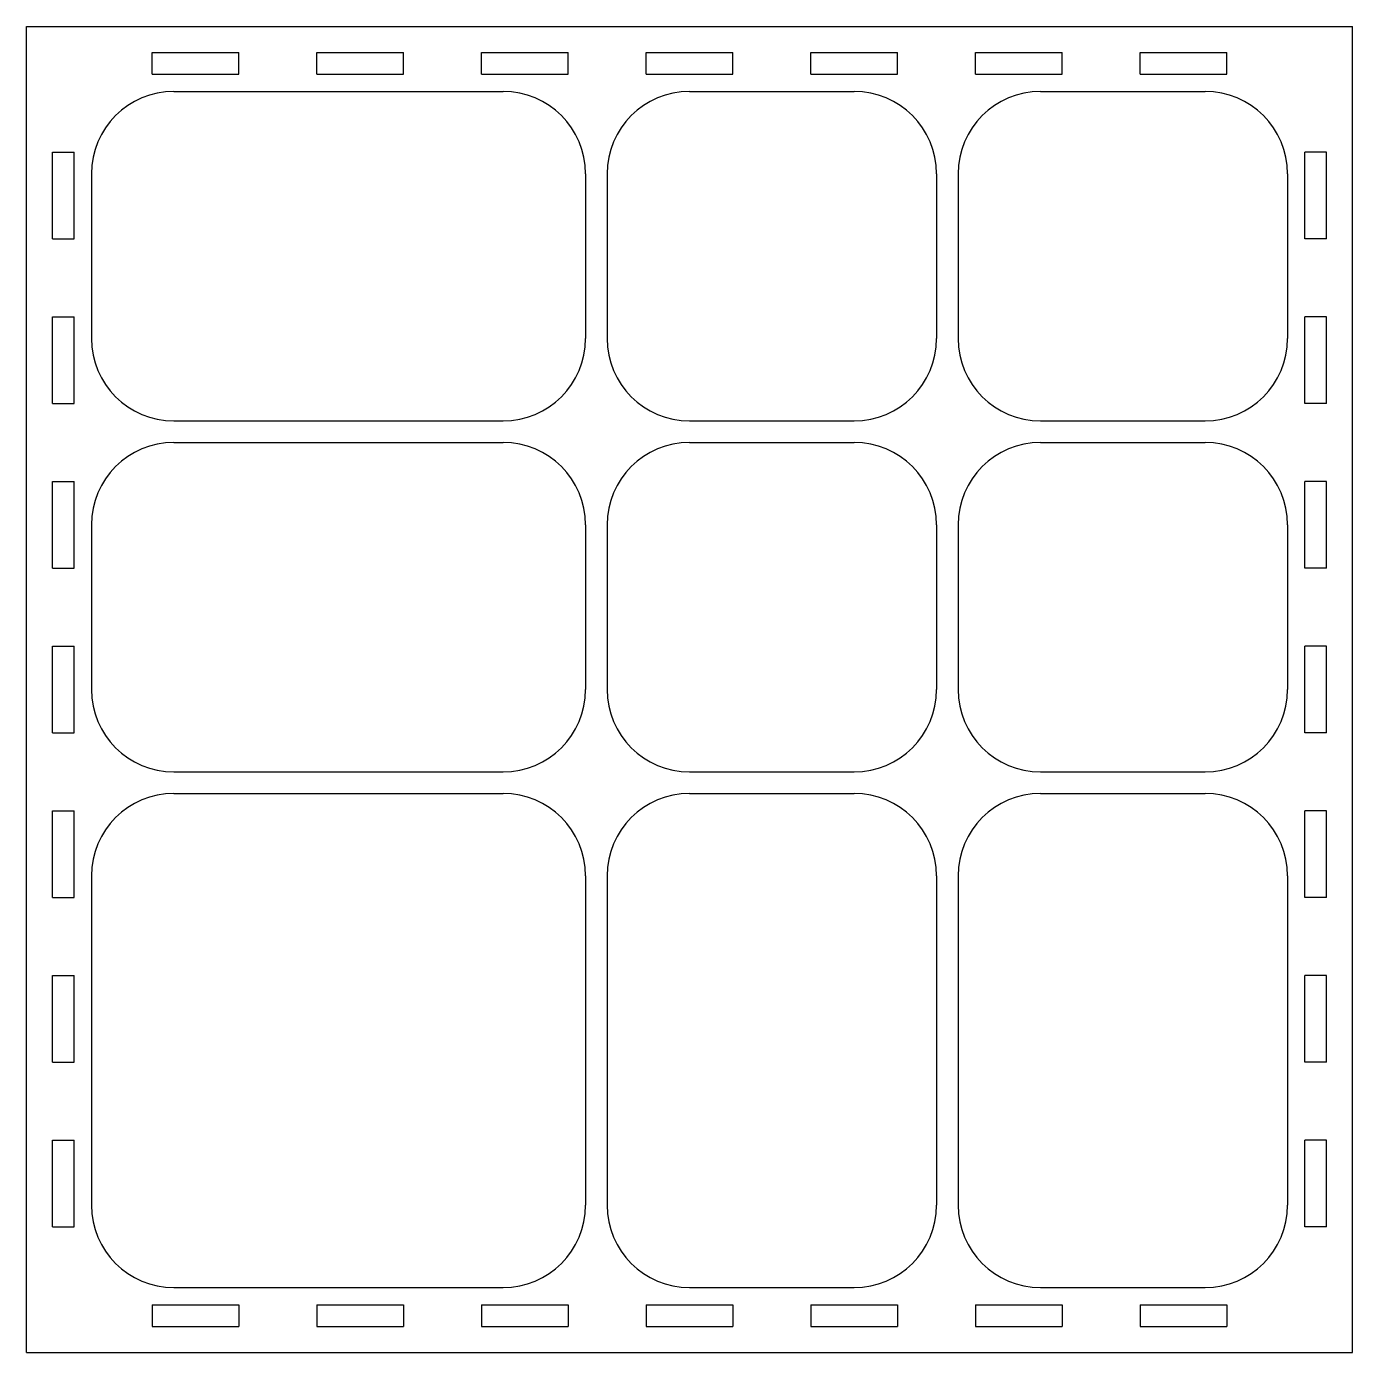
# Model space of a CAD drawing. Header units: millimetres. Extents: x -76 to 76, y -76 to 76.
import ezdxf

# ---------------------------------------------------------------- set-up
doc = ezdxf.new("R2010")
doc.units = ezdxf.units.MM

msp = doc.modelspace()

# ---------------------------------------------------------------- linework, layer by layer
at = {"color": 7, "linetype": 'Continuous', "lineweight": 25}
for p, q in [((-76.5, -76.5), (-76.5, 76.5)), ((-76.5, 76.5), (76.5, 76.5)), ((76.5, -76.5), (76.5, 76.5)), ((-62, 73.5), (-52, 73.5)), ((-62, 71), (-62, 73.5)), ((-52, 71), (-52, 73.5)), ((-43, 73.5), (-33, 73.5)), ((-43, 71), (-43, 73.5)), ((-33, 71), (-33, 73.5)), ((-24, 73.5), (-14, 73.5)), ((-24, 71), (-24, 73.5)), ((-14, 71), (-14, 73.5)), ((-5, 73.5), (5, 73.5)), ((-5, 71), (-5, 73.5)), ((5, 71), (5, 73.5)), ((14, 73.5), (24, 73.5)), ((14, 71), (14, 73.5)), ((24, 71), (24, 73.5)), ((33, 73.5), (43, 73.5)), ((33, 71), (33, 73.5)), ((43, 71), (43, 73.5)), ((52, 73.5), (62, 73.5)), ((52, 71), (52, 73.5)), ((62, 71), (62, 73.5)), ((-62, 71), (-52, 71)), ((-43, 71), (-33, 71)), ((-24, 71), (-14, 71)), ((-5, 71), (5, 71)), ((14, 71), (24, 71)), ((33, 71), (43, 71)), ((52, 71), (62, 71)), ((-59.5, 69), (-21.5, 69)), ((0, 69), (19, 69)), ((40.5, 69), (59.5, 69)), ((-73.5, 62), (-71, 62)), ((-73.5, 52), (-73.5, 62)), ((-71, 52), (-71, 62)), ((73.5, 62), (71, 62)), ((71, 52), (71, 62)), ((73.5, 52), (73.5, 62)), ((-69, 59.5), (-69, 40.5)), ((-12, 59.5), (-12, 40.5)), ((-9.5, 59.5), (-9.5, 40.5)), ((28.5, 59.5), (28.5, 40.5)), ((31, 59.5), (31, 40.5)), ((69, 59.5), (69, 40.5)), ((-73.5, 52), (-71, 52)), ((73.5, 52), (71, 52)), ((-73.5, 43), (-71, 43)), ((-73.5, 33), (-73.5, 43)), ((-71, 33), (-71, 43)), ((73.5, 43), (71, 43)), ((71, 33), (71, 43)), ((73.5, 33), (73.5, 43)), ((-73.5, 33), (-71, 33)), ((73.5, 33), (71, 33)), ((-59.5, 31), (-21.5, 31)), ((0, 31), (19, 31)), ((40.5, 31), (59.5, 31)), ((-59.5, 28.5), (-21.5, 28.5)), ((0, 28.5), (19, 28.5)), ((40.5, 28.5), (59.5, 28.5)), ((-73.5, 24), (-71, 24)), ((-73.5, 14), (-73.5, 24)), ((-71, 14), (-71, 24)), ((73.5, 24), (71, 24)), ((71, 14), (71, 24)), ((73.5, 14), (73.5, 24)), ((-69, 19), (-69, 0)), ((-12, 19), (-12, 0)), ((-9.5, 19), (-9.5, 0)), ((28.5, 19), (28.5, 0)), ((31, 19), (31, 0)), ((69, 19), (69, 0)), ((-73.5, 14), (-71, 14)), ((73.5, 14), (71, 14)), ((-73.5, 5), (-71, 5)), ((-73.5, -5), (-73.5, 5)), ((-71, -5), (-71, 5)), ((73.5, 5), (71, 5)), ((71, -5), (71, 5)), ((73.5, -5), (73.5, 5)), ((-73.5, -5), (-71, -5)), ((73.5, -5), (71, -5)), ((-59.5, -9.5), (-21.5, -9.5)), ((0, -9.5), (19, -9.5)), ((40.5, -9.5), (59.5, -9.5)), ((-59.5, -12), (-21.5, -12)), ((0, -12), (19, -12)), ((40.5, -12), (59.5, -12)), ((-73.5, -14), (-71, -14)), ((-73.5, -24), (-73.5, -14)), ((-71, -24), (-71, -14)), ((73.5, -14), (71, -14)), ((71, -24), (71, -14)), ((73.5, -24), (73.5, -14)), ((-69, -21.5), (-69, -59.5)), ((-12, -21.5), (-12, -59.5)), ((-9.5, -21.5), (-9.5, -59.5)), ((28.5, -21.5), (28.5, -59.5)), ((31, -21.5), (31, -59.5)), ((69, -21.5), (69, -59.5)), ((-73.5, -24), (-71, -24)), ((73.5, -24), (71, -24)), ((-73.5, -33), (-71, -33)), ((-73.5, -43), (-73.5, -33)), ((-71, -43), (-71, -33)), ((73.5, -33), (71, -33)), ((71, -43), (71, -33)), ((73.5, -43), (73.5, -33)), ((-73.5, -43), (-71, -43)), ((73.5, -43), (71, -43)), ((-73.5, -52), (-71, -52)), ((-73.5, -62), (-73.5, -52)), ((-71, -62), (-71, -52)), ((73.5, -52), (71, -52)), ((71, -62), (71, -52)), ((73.5, -62), (73.5, -52)), ((-73.5, -62), (-71, -62)), ((73.5, -62), (71, -62)), ((-59.5, -69), (-21.5, -69)), ((0, -69), (19, -69)), ((40.5, -69), (59.5, -69)), ((-62, -71), (-52, -71)), ((-62, -71), (-62, -73.5)), ((-52, -71), (-52, -73.5)), ((-43, -71), (-33, -71)), ((-43, -71), (-43, -73.5)), ((-33, -71), (-33, -73.5)), ((-24, -71), (-14, -71)), ((-24, -71), (-24, -73.5)), ((-14, -71), (-14, -73.5)), ((-5, -71), (5, -71)), ((-5, -71), (-5, -73.5)), ((5, -71), (5, -73.5)), ((14, -71), (24, -71)), ((14, -71), (14, -73.5)), ((24, -71), (24, -73.5)), ((33, -71), (43, -71)), ((33, -71), (33, -73.5)), ((43, -71), (43, -73.5)), ((52, -71), (62, -71)), ((52, -71), (52, -73.5)), ((62, -71), (62, -73.5)), ((-62, -73.5), (-52, -73.5)), ((-43, -73.5), (-33, -73.5)), ((-24, -73.5), (-14, -73.5)), ((-5, -73.5), (5, -73.5)), ((14, -73.5), (24, -73.5)), ((33, -73.5), (43, -73.5)), ((52, -73.5), (62, -73.5)), ((-76.5, -76.5), (76.5, -76.5))]:
    msp.add_line(p, q, dxfattribs=at)
for centre, start, end in [((-59.5, 59.5), 90, 180), ((-21.5, 59.5), 0, 90), ((0, 59.5), 90, 180), ((19, 59.5), 0, 90), ((40.5, 59.5), 90, 180), ((59.5, 59.5), 0, 90), ((-59.5, 40.5), 180, 270), ((-21.5, 40.5), 270, 0), ((0, 40.5), 180, 270), ((19, 40.5), 270, 0), ((40.5, 40.5), 180, 270), ((59.5, 40.5), 270, 0), ((-59.5, 19), 90, 180), ((-21.5, 19), 0, 90), ((0, 19), 90, 180), ((19, 19), 0, 90), ((40.5, 19), 90, 180), ((59.5, 19), 0, 90), ((-59.5, 0), 180, 270), ((-21.5, 0), 270, 0), ((0, 0), 180, 270), ((19, 0), 270, 0), ((40.5, 0), 180, 270), ((59.5, 0), 270, 0), ((-59.5, -21.5), 90, 180), ((-21.5, -21.5), 0, 90), ((0, -21.5), 90, 180), ((19, -21.5), 0, 90), ((40.5, -21.5), 90, 180), ((59.5, -21.5), 0, 90), ((-59.5, -59.5), 180, 270), ((-21.5, -59.5), 270, 0), ((0, -59.5), 180, 270), ((19, -59.5), 270, 0), ((40.5, -59.5), 180, 270), ((59.5, -59.5), 270, 0)]:
    msp.add_arc(centre, 9.5, start, end, dxfattribs=at)

doc.saveas('drawing.dxf')
